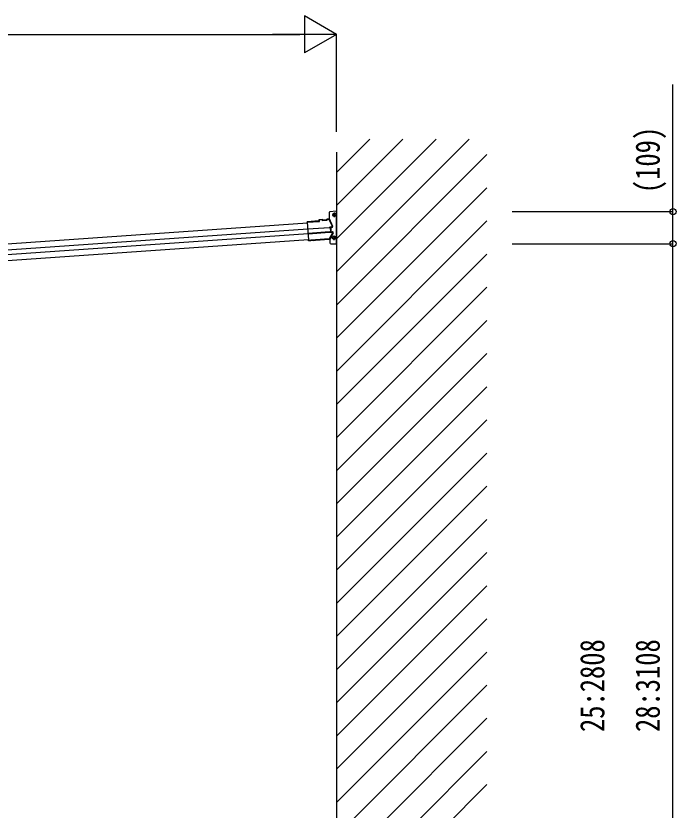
# Model space of a CAD drawing. Units: millimetres, scale not verified. Extents: x -10512 to 10512, y -7425 to 7425.
# Drawn here: x -414 to 1821, y -2622 to 67 of the extents above; entities that cross this region are included whole.
import ezdxf
from ezdxf.enums import TextEntityAlignment as Align

# ---------------------------------------------------------------- set-up
doc = ezdxf.new("R2010")
doc.units = ezdxf.units.MM
doc.header["$LTSCALE"] = 40
for name, color, linetype in [('0-3_YKK_11', 7, 'Continuous'), ('0-5_YKK_13', 4, 'Continuous'), ('0-6_YKK_A1', 4, 'Continuous'), ('0-7_YKK_D', 6, 'Continuous')]:
    doc.layers.add(name, color=color, linetype=linetype)
doc.styles.add('ＭＳ ゴシック', font='')
doc.styles.get('ＭＳ ゴシック').set_extended_font_data('MS Gothic')

msp = doc.modelspace()

# ---------------------------------------------------------------- linework, layer by layer
at = {"layer": '0-3_YKK_11'}
for p, q in [((656.65, -606.87), (672.45, -606.87)), ((664.55, -614.77), (664.55, -598.97)), ((667.05, -606.37), (666.05, -606.37)), ((655.85, -684.37), (671.65, -684.37)), ((663.75, -692.27), (663.75, -676.47)), ((666.25, -683.87), (665.25, -683.87))]:
    msp.add_line(p, q, dxfattribs=at)
for points in [[(663.05, -606.37), (662.05, -606.37), (662.05, -607.37), (663.05, -607.37)], [(665.05, -605.37), (665.05, -604.37), (664.05, -604.37), (664.05, -605.37)], [(664.05, -608.37), (664.05, -609.37), (665.05, -609.37), (665.05, -608.37)], [(666.05, -607.37), (667.05, -607.37), (667.05, -606.37)], [(662.25, -683.87), (661.25, -683.87), (661.25, -684.87), (662.25, -684.87)], [(664.25, -682.87), (664.25, -681.87), (663.25, -681.87), (663.25, -682.87)], [(663.25, -685.87), (663.25, -686.87), (664.25, -686.87), (664.25, -685.87)], [(665.25, -684.87), (666.25, -684.87), (666.25, -683.87)]]:
    msp.add_lwpolyline(points, dxfattribs=at)
for centre in [(664.55, -606.87), (663.75, -684.37)]:
    msp.add_circle(centre, 5.9, dxfattribs=at)
for centre, start, end in [((663.05, -605.37), 270, 0), ((663.05, -608.37), 0, 89.99998), ((666.05, -605.37), 180.00002, 270), ((666.05, -608.37), 89.99998, 180.00002), ((662.25, -682.87), 270, 0), ((662.25, -685.87), 0, 89.99998), ((665.25, -682.87), 180.00002, 270), ((665.25, -685.87), 89.99998, 180.00002)]:
    msp.add_arc(centre, 1, start, end, dxfattribs=at)
at = {"layer": '0-5_YKK_13'}
for p, q in [((646.15, -599.38), (646.15, -618.87)), ((670.65, -594.87), (648.94, -596.39)), ((670.65, -594.87), (670.65, -704.87)), ((570.42, -635), (572.88, -634.83)), ((611.87, -627.59), (572.56, -630.34)), ((572.67, -631.84), (572.56, -630.34)), ((572.67, -631.84), (613.47, -628.99)), ((572.67, -631.84), (576.83, -691.39)), ((624.43, -622.3), (611.56, -623.2)), ((611.56, -623.2), (611.87, -627.59)), ((624.53, -623.8), (613.16, -624.6)), ((613.47, -628.99), (613.16, -624.6)), ((613.16, -624.6), (613.74, -625.18)), ((614.18, -629.61), (613.47, -628.99)), ((624.54, -623.83), (623.24, -623.92)), ((623.24, -623.92), (623.38, -625.88)), ((623.38, -625.88), (640.34, -624.7)), ((624.53, -623.8), (624.43, -622.3)), ((624.43, -622.3), (624.63, -622.9)), ((624.53, -623.8), (624.54, -623.83)), ((624.54, -623.83), (624.58, -624.3)), ((638.93, -623.29), (624.58, -624.3)), ((628.76, -624), (628.86, -625.5)), ((634.85, -625.08), (634.74, -623.59)), ((638.68, -621.92), (638.79, -621.3)), ((643.97, -620.94), (638.79, -621.3)), ((638.93, -623.29), (638.89, -622.83)), ((640.34, -624.7), (640.2, -622.74)), ((646.15, -618.87), (658.43, -645.13)), ((574.24, -654.29), (647.15, -649.2)), ((647.23, -650.43), (574.33, -655.53)), ((648.2, -664.3), (575.3, -669.39)), ((575.38, -670.63), (648.29, -665.53)), ((648.64, -649.09), (649.55, -649.03)), ((649, -650.42), (649.52, -650.38)), ((660.01, -668.61), (649.15, -689.87)), ((649.18, -665.41), (649.41, -665.39)), ((655.46, -647.45), (649.55, -649.03)), ((649.55, -649.03), (650.69, -665.36)), ((649.78, -665.42), (650.69, -665.36)), ((650.47, -664.03), (649.96, -664.06)), ((650.22, -650.22), (651.14, -650.16)), ((650.69, -665.36), (656.73, -666.1)), ((651.19, -664.09), (652.11, -664.02)), ((656.49, -649.3), (651.75, -650.57)), ((651.75, -650.57), (652.67, -663.67)), ((652.67, -663.67), (657.69, -664.26)), ((576.93, -692.83), (576.83, -691.39)), ((576.93, -692.83), (576.97, -693.28)), ((584.45, -692.76), (576.97, -693.28)), ((593.72, -692.11), (584.45, -692.76)), ((584.52, -693.86), (584.45, -692.76)), ((584.55, -694.26), (584.52, -693.86)), ((593.72, -692.11), (593.9, -691.73)), ((593.83, -693.61), (594, -693.23)), ((593.9, -691.73), (599.88, -691.31)), ((593.9, -691.73), (594, -693.23)), ((594, -693.23), (599.99, -692.81)), ((599.88, -691.31), (600.11, -691.67)), ((647.17, -688.37), (600.11, -691.67)), ((600.11, -691.67), (600.21, -693.16)), ((646.36, -689.94), (600.21, -693.16)), ((649.15, -689.87), (649.15, -701.87)), ((652.15, -704.87), (670.65, -704.87))]:
    msp.add_line(p, q, dxfattribs=at)
for points in [[(644.4, -622.41), (638.9, -622.8), (638.79, -621.3)], [(640.2, -622.74), (638.89, -622.83), (638.9, -622.8)], [(645.55, -623.07), (651.07, -634.29), (656.31, -645.66)], [(657.74, -667.97), (652.58, -678.23), (647.17, -688.37)], [(655.85, -648.89), (651.14, -650.16), (652.11, -664.02), (656.92, -664.61)], [(584.52, -693.86), (577.04, -694.39), (576.97, -693.28)], [(584.55, -694.26), (577.07, -694.78), (577.04, -694.39)], [(593.72, -692.11), (593.83, -693.61), (584.55, -694.26)], [(599.88, -691.31), (599.99, -692.81), (600.21, -693.16)]]:
    msp.add_lwpolyline(points, dxfattribs=at)
for centre, radius in [((664.55, -606.87), 2.25), ((663.75, -684.37), 2)]:
    msp.add_circle(centre, radius, dxfattribs=at)
for centre, radius, start, end in [((649.15, -599.38), 3, 94, 180), ((644.19, -624.12), 3.19, 26.86597, 94.02466), ((644.48, -623.61), 1.2, 26.89869, 94.02902), ((199.21, -849.5), 502, 24.03393, 26.8619), ((655.13, -646.19), 2.8, 285, 24.03393), ((655.72, -646.4), 3, 285, 25.07003), ((208.13, -448.09), 502, 331.41438, 333.93986), ((655.12, -646.19), 1.3, 285.12702, 24.10936), ((656.57, -667.39), 1.3, 333.87402, 82.86161), ((656.58, -667.39), 2.8, 333.93986, 83), ((657.34, -667.24), 3, 332.94452, 83.23132), ((646.13, -686.75), 3.19, 273.987, 331.41712), ((652.15, -701.87), 3, 180, 270)]:
    msp.add_arc(centre, radius, start, end, dxfattribs=at)
for centre, major_axis, ratio, start_param, end_param in [((613.82, -626.38), (-0.08, 1.2), 0.052408, 5.1044164, 6.2220988), ((603, -818.36), (-34.91, 499.28), 0.052408, 5.0964197, 5.1044164), ((624.85, -626.09), (-0.22, 3.19), 0.016053, 5.3122341, 6.2220988), ((638.9, -625.11), (-0.22, 3.19), 0.016053, 0.0610865, 0.9709512), ((647.17, -649.49), (1.5, 0.1), 0.19438, 0.8222243, 1.5707963), ((647.27, -651.01), (2.99, 0.21), 0.19438, 0.9410649, 1.5707963), ((647.17, -649.49), (1.48, 0.4), 0.014741, 0.0756738, 0.8193583), ((648.16, -663.71), (2.99, 0.21), 0.19438, 4.712389, 5.3421204), ((648.27, -665.24), (1.5, 0.1), 0.19438, 4.712389, 5.3570179), ((648.27, -665.24), (1.52, -0.19), 0.014741, 5.567803, 6.2075115), ((647.27, -651.01), (2.95, 0.79), 0.014741, 0.0756738, 0.7041788), ((648.16, -663.71), (3.03, -0.37), 0.014741, 5.5790065, 6.2075115)]:
    msp.add_ellipse(centre, major_axis=major_axis, ratio=ratio, start_param=start_param, end_param=end_param, dxfattribs=at)
at = {"layer": '0-6_YKK_A1'}
for p, q in [((671.73, -463.08), (783.98, -350.83)), ((671.73, -575.33), (896.23, -350.83)), ((671.73, -687.59), (1008.49, -350.83)), ((671.73, -799.84), (1120.74, -350.83)), ((671.73, -394.83), (671.73, -3512.5)), ((671.73, -912.09), (1180.96, -402.86)), ((671.73, -1024.35), (1180.96, -515.12)), ((-2224.72, -829.13), (572.79, -633.53)), ((671.73, -1136.6), (1180.96, -627.37)), ((-2223.3, -849.44), (574.21, -653.84)), ((575.41, -671.06), (-2222.09, -866.68)), ((576.83, -691.37), (-2220.67, -886.99)), ((671.73, -1248.85), (1180.96, -739.62)), ((671.73, -1361.11), (1180.96, -851.87)), ((671.73, -1473.36), (1180.96, -964.13)), ((671.73, -1585.61), (1180.96, -1076.38)), ((671.73, -1697.86), (1180.96, -1188.63)), ((671.73, -1810.12), (1180.96, -1300.89)), ((671.73, -1922.37), (1180.96, -1413.14)), ((671.73, -2034.62), (1180.96, -1525.39)), ((671.73, -2146.88), (1180.96, -1637.65)), ((671.73, -2259.13), (1180.96, -1749.9)), ((671.73, -2371.38), (1180.96, -1862.15)), ((671.73, -2483.64), (1180.96, -1974.41)), ((671.73, -2595.89), (1180.96, -2086.66)), ((671.73, -2708.14), (1180.96, -2198.91)), ((671.73, -2820.4), (1180.96, -2311.17)), ((671.73, -2932.65), (1180.96, -2423.42)), ((671.73, -3044.9), (1180.96, -2535.67))]:
    msp.add_line(p, q, dxfattribs=at)
at = {"layer": '0-7_YKK_D'}
for p, q in [((671.73, 4.22), (563.47, 66.72)), ((563.47, 66.72), (563.47, -58.28)), ((-2214.42, 4.22), (546.73, 4.22)), ((671.73, 4.22), (455.22, 4.22)), ((671.73, 4.22), (563.47, -58.28)), ((671.73, -326.23), (671.73, 5.22)), ((1265.75, -595.78), (1811.87, -595.78)), ((1265.75, -704.66), (1811.87, -704.66)), ((1265.75, -704.66), (1811.87, -704.66)), ((1810.87, -3512.5), (1810.87, -704.66))]:
    msp.add_line(p, q, dxfattribs=at)
msp.add_lwpolyline([(1810.87, -704.66), (1810.87, -595.78), (1810.87, -165.28)], dxfattribs=at)
for centre in [(1810.87, -595.78), (1810.87, -704.66), (1810.87, -704.66)]:
    msp.add_circle(centre, 10.62, dxfattribs=at)

# ---------------------------------------------------------------- texts
at = {"layer": '0-7_YKK_D', "style": 'ＭＳ ゴシック', "width": 0.8}
for s, p in [('(109)', (1790.87, -533.28)), ('25:2808', (1603.37, -2357.58)), ('28:3108', (1790.87, -2357.58))]:
    msp.add_text(s, height=82.48, rotation=90, dxfattribs=at).set_placement(p, align=Align.BOTTOM_LEFT)

doc.saveas('drawing.dxf')
